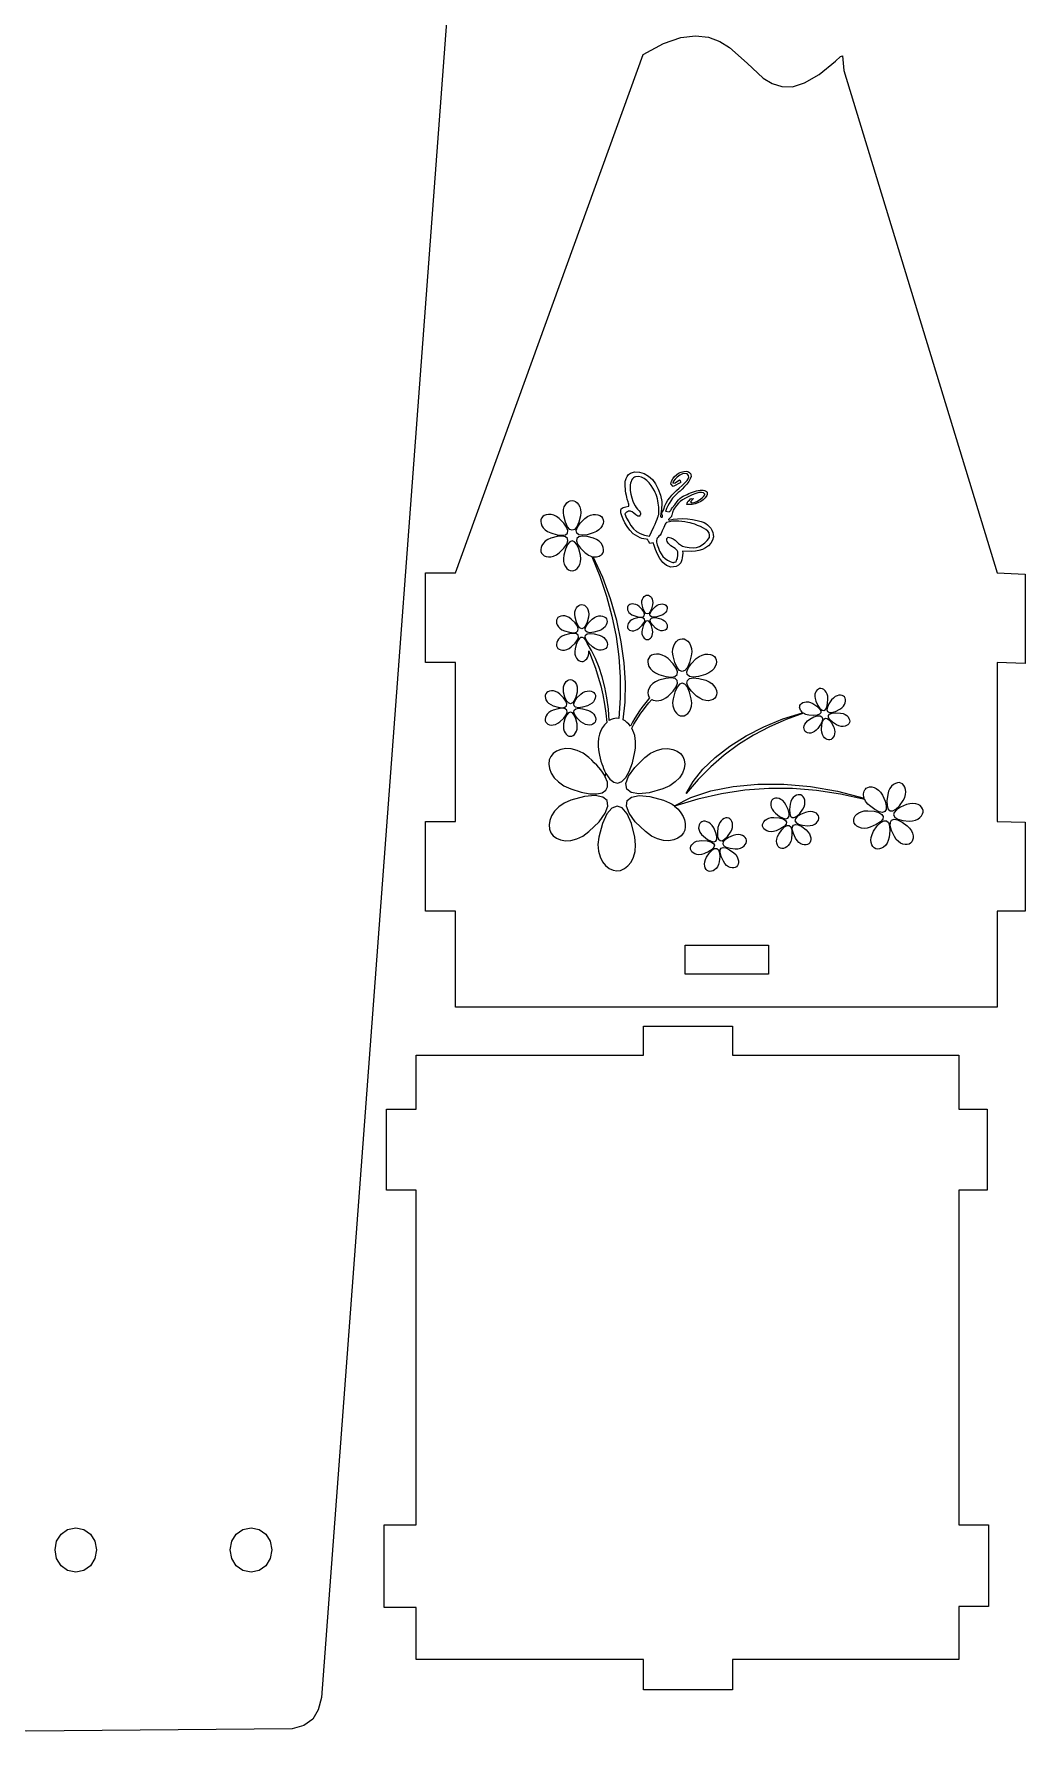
# Model space of a CAD drawing. Extents: x -1652 to 1470, y -458 to 1785.
# Drawn here: x 376 to 494.7, y 1458.6 to 1661.8 of the extents above; entities that cross this region are included whole.
import ezdxf

# ---------------------------------------------------------------- set-up
doc = ezdxf.new("R2010")
doc.units = 0
doc.layers.add('LAYER_1', color=7, linetype='CONTINUOUS')

msp = doc.modelspace()

# ---------------------------------------------------------------- linework, layer by layer
at = {"layer": 'LAYER_1', "color": 240}
for points in [[(406.9325, 1458.8646), (375.1075, 1458.5896), (373.5325, 1458.8146), (372.6075, 1459.5896), (372.1325, 1460.7646), (371.9575, 1462.2396), (350.3575, 1725.3146), (350.3575, 1778.5896), (430.0825, 1778.5896), (430.0825, 1725.3146), (410.4575, 1462.6146), (410.0825, 1461.1396), (409.4075, 1460.0146), (408.3575, 1459.2396), (406.9325, 1458.8646)], [(449.0075, 1659.3146), (451.4075, 1660.6146), (453.4825, 1661.3396), (455.2575, 1661.5646), (456.8075, 1661.3896), (458.1575, 1660.8896), (459.3325, 1660.1396), (461.4325, 1658.2646), (463.3825, 1656.4896), (464.4325, 1655.8396), (465.5825, 1655.4896), (466.8575, 1655.4646), (468.3325, 1655.9146), (470.0575, 1656.9146), (472.0325, 1658.5146), (472.6325, 1659.0896), (472.8825, 1659.1646), (473.0325, 1657.4146), (491.4075, 1597.2396), (494.7325, 1597.1146), (494.7325, 1586.3896), (491.4075, 1586.5146), (491.4075, 1567.4896), (494.7325, 1567.3896), (494.7325, 1556.7646), (491.4075, 1556.7646), (491.4075, 1545.2646), (426.5325, 1545.2646), (426.5325, 1556.7646), (422.9325, 1556.7646), (422.9325, 1567.4896), (426.5325, 1567.4896), (426.5325, 1586.5146), (422.9325, 1586.5146), (422.9325, 1597.2396), (426.5325, 1597.2396), (449.0075, 1659.3146)], [(454.0075, 1549.1896), (454.0075, 1552.6896), (463.9825, 1552.6896), (463.9825, 1549.1896), (454.0075, 1549.1896)], [(486.7825, 1539.5146), (486.7825, 1533.0396), (490.1825, 1533.0396), (490.1825, 1523.3396), (486.7825, 1523.3396), (486.7825, 1483.2646), (490.3575, 1483.2646), (490.3575, 1473.4896), (486.7825, 1473.4896), (486.7825, 1467.1396), (459.7075, 1467.1396), (459.7075, 1463.5396), (449.0325, 1463.5396), (449.0325, 1467.1396), (421.8075, 1467.1396), (421.8075, 1473.3896), (417.9825, 1473.3896), (417.9825, 1483.2646), (421.8075, 1483.2646), (421.8075, 1523.3396), (418.2325, 1523.3396), (418.2325, 1533.0396), (421.8075, 1533.0396), (421.8075, 1539.5146), (449.0325, 1539.5146), (449.0325, 1542.9896), (459.7075, 1542.9896), (459.7075, 1539.5146), (486.7825, 1539.5146)], [(381.0325, 1477.6146), (380.0575, 1477.8146), (379.2825, 1478.3896), (378.7325, 1479.2396), (378.5575, 1480.2896), (378.7325, 1481.3146), (379.2825, 1482.1646), (380.0575, 1482.7396), (381.0325, 1482.9396), (382.0075, 1482.7396), (382.8075, 1482.1646), (383.3325, 1481.3146), (383.5325, 1480.2896), (383.3325, 1479.2396), (382.8075, 1478.3896), (382.0075, 1477.8146), (381.0325, 1477.6146)], [(402.0325, 1477.6146), (401.0575, 1477.8146), (400.2575, 1478.3896), (399.7325, 1479.2396), (399.5325, 1480.2896), (399.7325, 1481.3146), (400.2575, 1482.1646), (401.0575, 1482.7396), (402.0325, 1482.9396), (403.0075, 1482.7396), (403.7825, 1482.1646), (404.3325, 1481.3146), (404.5325, 1480.2896), (404.3325, 1479.2396), (403.7825, 1478.3896), (403.0075, 1477.8146), (402.0325, 1477.6146)]]:
    msp.add_lwpolyline(points, close=True, dxfattribs=at)
at = {"layer": 'LAYER_1', "color": 250}
for points in [[(451.0583, 1604.0482), (451.0717, 1604.0163), (451.1026, 1603.9689), (451.1457, 1603.9396), (451.197, 1603.9301), (451.2524, 1603.9421), (451.2943, 1603.9728), (451.3121, 1604.0166), (451.3105, 1604.0708), (451.2942, 1604.1324), (451.236, 1604.2665), (451.1748, 1604.3963), (451.2692, 1604.5156), (451.3457, 1604.6285), (451.4072, 1604.7481), (451.4566, 1604.8878), (451.5883, 1605.266), (451.7553, 1605.6175), (451.9543, 1605.9465), (452.1819, 1606.2571), (452.4347, 1606.5535), (452.7096, 1606.8398), (453.0032, 1607.1201), (453.3121, 1607.3986), (453.6699, 1607.7102), (454.0783, 1608.1028), (454.2536, 1608.3087), (454.3842, 1608.51), (454.4509, 1608.6983), (454.4346, 1608.8653), (454.408, 1608.9291), (454.2413, 1609.1212), (453.9922, 1609.1671), (453.6925, 1609.0957), (453.3741, 1608.9362), (453.0688, 1608.7175), (452.8085, 1608.4685), (452.625, 1608.2182), (452.5501, 1607.9957), (452.8288, 1608.0339), (453.3513, 1608.4125), (453.4231, 1608.3303), (453.4712, 1608.1257), (453.4889, 1608.092), (452.5786, 1607.5898), (452.2946, 1607.8961), (452.3899, 1608.2228), (452.5379, 1608.5199), (452.7325, 1608.7827), (452.9674, 1609.0065), (453.2364, 1609.1865), (453.5332, 1609.3179), (453.8518, 1609.3961), (454.1858, 1609.4163), (454.3222, 1609.3864), (454.4678, 1609.3122), (454.5358, 1609.2624), (454.5963, 1609.2061), (454.6459, 1609.1451), (454.6814, 1609.0808), (454.6947, 1609.0489), (454.721, 1608.8042), (454.6349, 1608.5174), (454.4618, 1608.2055), (454.2275, 1607.8857), (453.9573, 1607.5751), (453.677, 1607.2908), (453.4119, 1607.0499), (453.1878, 1606.8695), (452.9687, 1606.6833), (452.7453, 1606.4496), (452.5242, 1606.1799), (452.3122, 1605.8854), (452.116, 1605.5775), (451.9424, 1605.2675), (451.798, 1604.9667), (451.6896, 1604.6864), (451.6816, 1604.6523), (452.1151, 1604.5646), (452.2042, 1604.6358), (452.2652, 1604.6987), (452.306, 1604.7558), (452.3344, 1604.8099), (452.3851, 1604.9194), (452.4798, 1605.0485), (452.7683, 1605.406), (453.0595, 1605.8007), (453.2157, 1605.9898), (453.3842, 1606.1617), (453.5687, 1606.3073), (453.7732, 1606.418), (454.2695, 1606.6458), (454.4572, 1606.747), (454.6666, 1606.8407), (454.8915, 1606.9253), (455.1256, 1606.9992), (455.3625, 1607.0608), (455.596, 1607.1086), (455.8198, 1607.1409), (456.0275, 1607.1561), (456.1873, 1607.1502), (456.3349, 1607.1223), (456.4638, 1607.0726), (456.5676, 1607.0009), (456.6398, 1606.9075), (456.6741, 1606.7924), (456.664, 1606.6555), (456.6031, 1606.4971), (456.4247, 1606.2421), (456.1794, 1606.0134), (455.8834, 1605.8155), (455.5533, 1605.6528), (455.2053, 1605.5298), (454.8559, 1605.451), (454.5213, 1605.4208), (454.218, 1605.4437), (454.2536, 1605.5928), (454.2935, 1605.7017), (454.3394, 1605.7817), (454.393, 1605.8442), (454.5299, 1605.9621), (454.7176, 1606.1466), (454.7974, 1606.1195), (455.0139, 1606.1638), (454.6533, 1605.7753), (454.8402, 1605.6584), (455.1098, 1605.6856), (455.4248, 1605.8177), (455.7476, 1606.0158), (456.0411, 1606.2408), (456.2677, 1606.4537), (456.3901, 1606.6155), (456.3709, 1606.6871), (456.2165, 1606.8405), (455.9834, 1606.8937), (455.6618, 1606.8601), (455.2798, 1606.7573), (454.8653, 1606.6027), (454.4462, 1606.4137), (454.0504, 1606.2079), (453.706, 1606.0026), (453.4408, 1605.8154), (453.2181, 1605.6003), (452.9649, 1605.3035), (452.7403, 1604.9987), (452.6039, 1604.7599), (452.5388, 1604.5975), (452.4909, 1604.4668), (452.4524, 1604.3304), (452.4155, 1604.1507), (452.3964, 1604.0803), (452.3661, 1604.0134), (452.3256, 1603.9496), (452.276, 1603.8884), (452.1535, 1603.7715), (452.0071, 1603.6587), (452.0337, 1603.595), (452.0975, 1603.6217), (452.1241, 1603.5578), (452.5652, 1603.6821), (453.1003, 1603.7416), (453.6936, 1603.746), (454.3094, 1603.7049), (454.9121, 1603.6278), (455.466, 1603.5242), (455.9353, 1603.4038), (456.2844, 1603.2761), (456.5013, 1603.1554), (456.7123, 1602.9975), (456.9093, 1602.8079), (457.0841, 1602.5922), (457.2286, 1602.3558), (457.3347, 1602.1042), (457.3944, 1601.8428), (457.3995, 1601.5772), (457.3001, 1601.1506), (457.1006, 1600.7903), (456.8195, 1600.4927), (456.4753, 1600.254), (456.0865, 1600.0705), (455.6716, 1599.9386), (455.2491, 1599.8545), (454.8374, 1599.8146), (453.714, 1599.8432), (453.7236, 1599.6186), (453.7033, 1599.3329), (453.6684, 1599.0467), (453.6338, 1598.8205), (453.602, 1598.6793), (453.557, 1598.5593), (453.498, 1598.4554), (453.4239, 1598.3632), (453.2268, 1598.1942), (452.958, 1598.0143), (452.3242, 1597.944), (451.7886, 1598.1208), (451.3432, 1598.482), (450.9796, 1598.9651), (450.6896, 1599.5073), (450.4651, 1600.0461), (450.2978, 1600.5188), (450.1796, 1600.8627), (449.7718, 1600.7788), (449.6165, 1601.0501), (449.6032, 1601.0819), (449.5685, 1601.2547), (449.34, 1601.2927), (449.0836, 1601.332), (448.8319, 1601.3803), (448.6174, 1601.4454), (447.7934, 1601.9456), (447.4059, 1602.3769), (447.0726, 1602.8211), (446.796, 1603.2632), (446.5785, 1603.6885), (446.4228, 1604.0821), (446.3312, 1604.4293), (446.3062, 1604.7152), (446.3503, 1604.9249), (446.604, 1605.0611), (446.7518, 1605.1314), (446.9284, 1605.1756), (447.269, 1605.234), (447.2741, 1605.3398), (447.2571, 1605.4674), (447.2237, 1605.61), (447.1799, 1605.761), (447.0845, 1606.0608), (447.018, 1606.3128), (446.9762, 1606.5324), (446.9277, 1606.7855), (446.8844, 1607.0635), (446.858, 1607.3581), (446.8406, 1607.5659), (446.8198, 1607.8307), (446.8155, 1607.9688), (446.8192, 1608.1024), (446.8339, 1608.2251), (446.8625, 1608.3308), (446.9528, 1608.5722), (447.0646, 1608.8089), (447.1393, 1608.9187), (447.2323, 1609.0192), (447.3479, 1609.1078), (447.4904, 1609.1818), (447.5874, 1609.218), (447.9364, 1609.3682), (448.5515, 1609.3157), (449.1196, 1609.1342), (449.6348, 1608.8317), (450.0911, 1608.416), (450.4828, 1607.8952), (450.8038, 1607.2771), (451.0483, 1606.5696), (451.2104, 1605.7808), (451.2267, 1605.5442), (451.2202, 1605.3274), (451.2008, 1605.1162), (451.1783, 1604.8964), (451.0583, 1604.0482)], [(450.3331, 1607.091), (450.1648, 1607.383), (449.9527, 1607.7005), (449.7026, 1608.0186), (449.4201, 1608.3128), (449.1109, 1608.5582), (448.7808, 1608.7301), (448.4355, 1608.8038), (448.0806, 1608.7546), (447.9545, 1608.6973), (447.8177, 1608.6244), (447.7033, 1608.5076), (447.6101, 1608.3568), (447.5368, 1608.182), (447.4823, 1607.9931), (447.4454, 1607.8002), (447.4249, 1607.6133), (447.4195, 1607.4422), (447.45, 1607.1238), (447.5265, 1606.6874), (447.6345, 1606.2305), (447.7597, 1605.8509), (447.8876, 1605.5561), (448.0166, 1605.2949), (448.1549, 1605.0685), (448.3107, 1604.8783), (448.4945, 1604.6947), (448.633, 1604.5139), (448.6602, 1604.402), (448.6676, 1604.3179), (448.6607, 1604.2549), (448.6447, 1604.2066), (448.6066, 1604.1279), (448.5957, 1604.0295), (448.4723, 1604.028), (448.3493, 1604.0604), (448.2276, 1604.1192), (448.1084, 1604.1974), (447.8816, 1604.3824), (447.6776, 1604.5575), (447.57, 1604.6212), (447.4551, 1604.6514), (447.3359, 1604.6515), (447.2158, 1604.625), (447.0978, 1604.5754), (446.9853, 1604.5061), (446.8813, 1604.4206), (446.7892, 1604.3223), (447.0121, 1603.818), (447.2552, 1603.3458), (447.5291, 1602.9143), (447.8446, 1602.5319), (448.2124, 1602.2069), (448.643, 1601.9479), (449.1471, 1601.7631), (449.7355, 1601.6612), (449.9724, 1602.1606), (450.2727, 1602.7729), (450.4228, 1603.0879), (450.5601, 1603.3909), (450.6753, 1603.6684), (450.7586, 1603.9072), (450.7796, 1604.0038), (450.7939, 1604.0921), (450.8183, 1604.1689), (450.8695, 1604.2312), (450.8599, 1605.1083), (450.8405, 1605.3496), (450.8064, 1605.6024), (450.7582, 1605.8621), (450.6967, 1606.1236), (450.6227, 1606.3821), (450.5369, 1606.6328), (450.4402, 1606.8707), (450.3331, 1607.091)], [(440.4737, 1605.926), (440.6835, 1605.8943), (440.892, 1605.8006), (441.0878, 1605.6473), (441.2593, 1605.4368), (441.3949, 1605.1714), (441.4832, 1604.8534), (441.5125, 1604.4851), (441.4713, 1604.069), (441.2836, 1603.3147), (441.0471, 1602.7764), (440.7773, 1602.4539), (440.4899, 1602.3468), (440.2006, 1602.455), (439.9249, 1602.7783), (439.6787, 1603.3164), (439.4774, 1604.069), (439.4331, 1604.4687), (439.4608, 1604.8292), (439.5487, 1605.1462), (439.6849, 1605.4153), (439.8574, 1605.6322), (440.0544, 1605.7925), (440.2638, 1605.8919), (440.4737, 1605.926)], [(436.8238, 1603.8192), (436.7465, 1603.6213), (436.7234, 1603.3936), (436.7583, 1603.1474), (436.8549, 1602.8937), (437.0168, 1602.6437), (437.248, 1602.4087), (437.552, 1602.1997), (437.9326, 1602.028), (438.68, 1601.8129), (439.2647, 1601.7483), (439.679, 1601.8205), (439.9154, 1602.0158), (439.9664, 1602.3204), (439.8244, 1602.7208), (439.4819, 1603.2033), (438.9312, 1603.7541), (438.6071, 1603.9919), (438.2808, 1604.1478), (437.9621, 1604.2299), (437.6608, 1604.2465), (437.3865, 1604.2056), (437.149, 1604.1153), (436.9582, 1603.9838), (436.8238, 1603.8192)], [(444.1219, 1603.8192), (444.199, 1603.6213), (444.222, 1603.3936), (444.187, 1603.1474), (444.0904, 1602.8937), (443.9283, 1602.6437), (443.6969, 1602.4087), (443.3926, 1602.1997), (443.0115, 1602.028), (442.2644, 1601.8129), (441.68, 1601.7483), (441.2659, 1601.8204), (441.0296, 1602.0156), (440.9788, 1602.3202), (441.121, 1602.7204), (441.4639, 1603.2026), (442.015, 1603.7531), (442.3386, 1603.9912), (442.6645, 1604.1473), (442.9829, 1604.2297), (443.2841, 1604.2464), (443.5584, 1604.2055), (443.7959, 1604.1153), (443.987, 1603.9838), (444.1219, 1603.8192)], [(456.8807, 1602.0278), (456.7404, 1602.2343), (456.5081, 1602.4332), (456.2092, 1602.6203), (455.8691, 1602.7916), (455.5131, 1602.9426), (455.1666, 1603.0693), (454.8551, 1603.1674), (454.6039, 1603.2328), (454.3247, 1603.2916), (453.9985, 1603.3504), (453.6384, 1603.4016), (453.2577, 1603.4373), (452.8698, 1603.4497), (452.4878, 1603.4313), (452.1251, 1603.3742), (451.7949, 1603.2706), (451.7242, 1603.205), (451.6411, 1603.0735), (451.5502, 1602.8954), (451.4562, 1602.69), (451.2778, 1602.2743), (451.1434, 1601.9807), (451.0111, 1601.7782), (450.8838, 1601.6337), (450.7695, 1601.5227), (450.6764, 1601.4209), (450.6124, 1601.304), (450.5858, 1601.1475), (450.6044, 1600.927), (450.6765, 1600.6183), (450.8091, 1600.2066), (450.9653, 1599.8398), (451.1489, 1599.5156), (451.3638, 1599.2314), (451.6138, 1598.9849), (451.9028, 1598.7738), (452.2346, 1598.5955), (452.6132, 1598.4476), (452.637, 1598.484), (452.6337, 1598.4931), (452.6406, 1598.4974), (452.6955, 1598.5193), (452.7274, 1598.5326), (452.9294, 1598.5895), (453.0118, 1598.8918), (453.0938, 1598.9033), (453.0808, 1598.9858), (453.087, 1599.075), (453.1051, 1599.1708), (453.1283, 1599.2736), (453.1494, 1599.3834), (453.1614, 1599.5002), (453.1572, 1599.6243), (453.1297, 1599.7558), (453.0613, 1599.9187), (452.959, 1600.0633), (452.8183, 1600.1901), (452.6344, 1600.2997), (452.4898, 1600.3831), (452.3188, 1600.5051), (452.1433, 1600.6562), (451.9855, 1600.8266), (451.8672, 1601.0068), (451.8104, 1601.1871), (451.8372, 1601.3579), (451.9696, 1601.5096), (452.301, 1601.4423), (452.5775, 1601.3184), (452.8156, 1601.1551), (453.0317, 1600.9699), (453.2421, 1600.78), (453.4634, 1600.6029), (453.7119, 1600.456), (454.004, 1600.3566), (454.5108, 1600.2732), (454.9621, 1600.2569), (455.3658, 1600.3062), (455.73, 1600.4193), (456.0626, 1600.5946), (456.3715, 1600.8304), (456.6647, 1601.125), (456.9502, 1601.4768), (456.9539, 1601.7732), (456.8807, 1602.0278)], [(436.8251, 1599.6064), (436.9575, 1599.4407), (437.143, 1599.307), (437.3736, 1599.2141), (437.6417, 1599.1709), (437.9393, 1599.1862), (438.2587, 1599.2688), (438.5922, 1599.4275), (438.9318, 1599.6711), (439.4912, 1600.2111), (439.8392, 1600.6854), (439.9836, 1601.0804), (439.9327, 1601.3829), (439.6943, 1601.5793), (439.2766, 1601.6564), (438.6876, 1601.6006), (437.9353, 1601.3986), (437.5671, 1601.2373), (437.2689, 1601.033), (437.0384, 1600.7982), (436.8734, 1600.5455), (436.7718, 1600.2874), (436.7313, 1600.0365), (436.7498, 1599.8053), (436.8251, 1599.6064)], [(449.7629, 1582.2845), (449.4516, 1581.9264), (449.1456, 1581.5473), (448.8458, 1581.1483), (448.5531, 1580.7306), (448.2683, 1580.2953), (447.9924, 1579.8437), (447.7261, 1579.3769), (447.4704, 1578.896), (447.2695, 1579.145), (447.0512, 1579.358), (446.8196, 1579.5341), (446.5787, 1579.6726), (446.8302, 1581.7846), (446.8789, 1584.0706), (446.7266, 1586.4902), (446.3753, 1589.0036), (445.8268, 1591.5704), (445.083, 1594.1507), (444.1458, 1596.7042), (443.0171, 1599.191), (443.2109, 1599.1702), (443.3941, 1599.1748), (443.5647, 1599.2023), (443.7207, 1599.2507), (443.8601, 1599.3175), (443.9809, 1599.4006), (444.081, 1599.4977), (444.1585, 1599.6064), (444.2341, 1599.8053), (444.2528, 1600.0365), (444.2124, 1600.2874), (444.1109, 1600.5455), (443.946, 1600.7982), (443.7155, 1601.033), (443.4174, 1601.2373), (443.0494, 1601.3986), (442.2968, 1601.6004), (441.7077, 1601.6561), (441.29, 1601.5791), (441.0518, 1601.3827), (441.001, 1601.0803), (441.1457, 1600.6853), (441.4939, 1600.2111), (442.0536, 1599.6711), (442.2576, 1599.5143), (442.4605, 1599.3893), (442.6606, 1599.2943), (442.8562, 1599.2273), (443.8156, 1596.853), (444.6156, 1594.4642), (445.2565, 1592.0611), (445.7385, 1589.6438), (446.0618, 1587.2123), (446.2268, 1584.7666), (446.2338, 1582.307), (446.0829, 1579.8335), (445.8365, 1579.8543), (445.613, 1579.8361), (445.3867, 1579.7822), (445.1607, 1579.6938), (444.938, 1579.572), (444.8243, 1580.9485), (444.642, 1582.2847), (444.3942, 1583.5693), (444.0835, 1584.7909), (443.713, 1585.938), (443.2855, 1586.9992), (442.804, 1587.9631), (442.2712, 1588.8183), (442.1047, 1589.1867), (441.9181, 1589.4257), (441.7194, 1589.5352), (441.5167, 1589.5155), (441.3181, 1589.3667), (441.1317, 1589.0888), (440.9655, 1588.682), (440.8276, 1588.1465), (440.7917, 1587.8223), (440.8142, 1587.5298), (440.8854, 1587.2726), (440.9957, 1587.0543), (441.1356, 1586.8783), (441.2952, 1586.7482), (441.465, 1586.6676), (441.6354, 1586.6399), (441.7922, 1586.6619), (441.9488, 1586.7267), (442.0979, 1586.833), (442.232, 1586.9792), (442.3439, 1587.1639), (442.4261, 1587.3855), (442.4713, 1587.6425), (442.472, 1587.9335), (442.8995, 1586.8928), (443.2821, 1585.8427), (443.6199, 1584.7832), (443.9128, 1583.7142), (444.1607, 1582.6359), (444.3636, 1581.5481), (444.5215, 1580.4509), (444.6342, 1579.3443), (444.3649, 1579.0702), (444.123, 1578.7431), (443.9162, 1578.3658), (443.752, 1577.941), (443.6381, 1577.4715), (443.5822, 1576.9601), (443.5919, 1576.4097), (443.6747, 1575.8229), (443.7575, 1575.437), (443.846, 1575.0722), (443.9397, 1574.7284), (444.0384, 1574.4056), (444.1418, 1574.1038), (444.2495, 1573.823), (444.3612, 1573.5632), (444.4765, 1573.3244), (444.4198, 1572.9094), (444.275, 1573.1545), (444.1031, 1573.4102), (443.9039, 1573.6758), (443.6771, 1573.9511), (443.4223, 1574.2354), (443.1395, 1574.5285), (442.8283, 1574.8298), (442.4885, 1575.1389), (441.7851, 1575.6551), (441.077, 1575.9936), (440.3853, 1576.1721), (439.7312, 1576.2082), (439.1358, 1576.1194), (438.6204, 1575.9235), (438.2062, 1575.638), (437.9143, 1575.2805), (437.7461, 1574.8511), (437.6957, 1574.357), (437.7712, 1573.8225), (437.9807, 1573.2719), (438.3324, 1572.7293), (438.8342, 1572.2189), (439.4943, 1571.765), (440.3207, 1571.3918), (441.5589, 1571.0128), (442.6044, 1570.8182), (443.4506, 1570.796), (444.0906, 1570.9338), (444.5178, 1571.2195), (444.7255, 1571.6409), (444.7069, 1572.1858), (444.4555, 1572.8421), (444.5311, 1573.2207), (444.9825, 1572.5628), (445.4606, 1572.1853), (445.9494, 1572.0885), (446.4332, 1572.2726), (446.8961, 1572.7378), (447.3223, 1573.4844), (447.6958, 1574.5127), (448.0008, 1575.8229), (448.0637, 1576.2602), (448.0898, 1576.6751), (448.0817, 1577.067), (448.0421, 1577.4356), (447.9734, 1577.7802), (447.8784, 1578.1003), (447.7597, 1578.3954), (447.6198, 1578.665), (447.8772, 1579.1226), (448.1465, 1579.5719), (448.4278, 1580.0131), (448.721, 1580.446), (449.0262, 1580.8708), (449.3433, 1581.2874), (449.6723, 1581.6958), (450.0132, 1582.0961), (450.1991, 1582.0171), (450.4086, 1581.9672), (450.6384, 1581.9504), (450.8848, 1581.9706), (451.1443, 1582.0318), (451.4135, 1582.1381), (451.6888, 1582.2934), (451.9667, 1582.5017), (452.581, 1583.0949), (452.963, 1583.6158), (453.1216, 1584.0496), (453.0656, 1584.3818), (452.8037, 1584.5976), (452.3449, 1584.6822), (451.6979, 1584.621), (450.8716, 1584.3993), (450.4675, 1584.2221), (450.1402, 1583.9977), (449.8871, 1583.7398), (449.706, 1583.4622), (449.5943, 1583.1788), (449.5498, 1582.9033), (449.5701, 1582.6495), (449.6527, 1582.4312), (449.7629, 1582.2845)], [(440.4737, 1597.5013), (440.6835, 1597.533), (440.892, 1597.6267), (441.0878, 1597.7799), (441.2593, 1597.9904), (441.3949, 1598.2558), (441.4832, 1598.5738), (441.5125, 1598.942), (441.4713, 1599.3581), (441.2836, 1600.1126), (441.0471, 1600.651), (440.7773, 1600.9736), (440.4899, 1601.0807), (440.2006, 1600.9725), (439.9249, 1600.6492), (439.6787, 1600.111), (439.4774, 1599.3581), (439.4331, 1598.9586), (439.4608, 1598.5982), (439.5487, 1598.2812), (439.6849, 1598.0121), (439.8574, 1597.7952), (440.0544, 1597.6348), (440.2638, 1597.5354), (440.4737, 1597.5013)], [(441.6354, 1593.472), (441.8054, 1593.4463), (441.9745, 1593.3703), (442.1332, 1593.246), (442.2723, 1593.0753), (442.3823, 1592.8601), (442.4539, 1592.6022), (442.4775, 1592.3036), (442.444, 1591.9661), (442.2919, 1591.3543), (442.1002, 1590.9178), (441.8815, 1590.6562), (441.6484, 1590.5694), (441.4138, 1590.6572), (441.1904, 1590.9194), (440.9907, 1591.3558), (440.8276, 1591.9661), (440.7917, 1592.2901), (440.8142, 1592.5824), (440.8854, 1592.8395), (440.9957, 1593.0578), (441.1356, 1593.2337), (441.2952, 1593.3637), (441.465, 1593.4443), (441.6354, 1593.472)], [(447.1701, 1593.266), (447.1209, 1593.1406), (447.1061, 1592.9963), (447.1281, 1592.8402), (447.1893, 1592.6793), (447.2921, 1592.5208), (447.4387, 1592.3718), (447.6315, 1592.2391), (447.8729, 1592.1301), (448.3469, 1591.9939), (448.7177, 1591.9531), (448.9806, 1591.9989), (449.1306, 1592.1228), (449.163, 1592.316), (449.0729, 1592.5698), (448.8557, 1592.8757), (448.5064, 1593.2248), (448.3007, 1593.3755), (448.0937, 1593.4744), (447.8916, 1593.5265), (447.7005, 1593.537), (447.5266, 1593.5111), (447.3761, 1593.4539), (447.2552, 1593.3704), (447.1701, 1593.266)], [(449.4844, 1594.6022), (449.6174, 1594.5821), (449.7496, 1594.5226), (449.8737, 1594.4254), (449.9825, 1594.292), (450.0685, 1594.1237), (450.1245, 1593.9221), (450.1431, 1593.6886), (450.1169, 1593.4249), (449.998, 1592.9465), (449.8481, 1592.6051), (449.677, 1592.4005), (449.4947, 1592.3325), (449.3112, 1592.4011), (449.1363, 1592.6062), (448.98, 1592.9475), (448.8523, 1593.4249), (448.8243, 1593.6784), (448.8419, 1593.907), (448.8976, 1594.1079), (448.984, 1594.2785), (449.0934, 1594.416), (449.2183, 1594.5176), (449.3511, 1594.5806), (449.4844, 1594.6022)], [(451.7976, 1593.266), (451.8466, 1593.1406), (451.8611, 1592.9963), (451.839, 1592.8402), (451.7777, 1592.6793), (451.6749, 1592.5208), (451.5283, 1592.3718), (451.3354, 1592.2391), (451.094, 1592.1301), (450.6203, 1591.9939), (450.2496, 1591.9531), (449.9869, 1591.9989), (449.8369, 1592.1228), (449.8046, 1592.316), (449.8948, 1592.5698), (450.1122, 1592.8756), (450.4619, 1593.2247), (450.6674, 1593.3755), (450.8742, 1593.4744), (451.0761, 1593.5265), (451.267, 1593.537), (451.4407, 1593.5111), (451.5912, 1593.4539), (451.7122, 1593.3704), (451.7976, 1593.266)], [(438.6758, 1591.7636), (438.6129, 1591.603), (438.594, 1591.4183), (438.6223, 1591.2186), (438.7006, 1591.0129), (438.832, 1590.8101), (439.0195, 1590.6195), (439.2662, 1590.4499), (439.575, 1590.3105), (440.1809, 1590.1362), (440.6549, 1590.084), (440.9909, 1590.1426), (441.1827, 1590.301), (441.2241, 1590.5481), (441.109, 1590.8728), (440.8313, 1591.264), (440.3849, 1591.7106), (440.122, 1591.9033), (439.8574, 1592.0297), (439.5989, 1592.0964), (439.3545, 1592.1098), (439.1321, 1592.0767), (438.9395, 1592.0035), (438.7848, 1591.897), (438.6758, 1591.7636)], [(444.5927, 1591.7636), (444.6555, 1591.603), (444.6743, 1591.4183), (444.646, 1591.2186), (444.5677, 1591.0129), (444.4363, 1590.8101), (444.2487, 1590.6195), (444.0021, 1590.4499), (443.6932, 1590.3105), (443.0874, 1590.1362), (442.6135, 1590.084), (442.2777, 1590.1425), (442.086, 1590.3009), (442.0447, 1590.5478), (442.16, 1590.8723), (442.4379, 1591.2632), (442.8846, 1591.7094), (443.1473, 1591.9025), (443.4118, 1592.0292), (443.67, 1592.0961), (443.9142, 1592.1097), (444.1364, 1592.0766), (444.3288, 1592.0035), (444.4836, 1591.897), (444.5927, 1591.7636)], [(447.1706, 1590.5945), (447.2545, 1590.4895), (447.3721, 1590.4047), (447.5183, 1590.3458), (447.6883, 1590.3183), (447.8771, 1590.3279), (448.0797, 1590.3802), (448.2913, 1590.4808), (448.5068, 1590.6352), (448.8615, 1590.9778), (449.0821, 1591.2786), (449.1736, 1591.5292), (449.1412, 1591.721), (448.99, 1591.8456), (448.725, 1591.8946), (448.3514, 1591.8594), (447.8743, 1591.7315), (447.6409, 1591.629), (447.4518, 1591.4992), (447.3057, 1591.3502), (447.2011, 1591.1899), (447.1367, 1591.0262), (447.111, 1590.8671), (447.1228, 1590.7205), (447.1706, 1590.5945)], [(449.4844, 1589.2594), (449.6174, 1589.2795), (449.7496, 1589.3389), (449.8737, 1589.4361), (449.9825, 1589.5697), (450.0686, 1589.738), (450.1246, 1589.9398), (450.1432, 1590.1734), (450.1171, 1590.4374), (449.9982, 1590.9158), (449.8482, 1591.2571), (449.6771, 1591.4617), (449.4948, 1591.5296), (449.3112, 1591.4609), (449.1363, 1591.2559), (448.98, 1590.9147), (448.8523, 1590.4374), (448.8243, 1590.1839), (448.8419, 1589.9553), (448.8976, 1589.7542), (448.984, 1589.5835), (449.0934, 1589.4458), (449.2183, 1589.3441), (449.3511, 1589.281), (449.4844, 1589.2594)], [(451.8213, 1590.5945), (451.7375, 1590.4895), (451.6201, 1590.4047), (451.474, 1590.3458), (451.3042, 1590.3183), (451.1156, 1590.3279), (450.9132, 1590.3802), (450.7017, 1590.4808), (450.4862, 1590.6352), (450.1313, 1590.9778), (449.9105, 1591.2786), (449.8187, 1591.5292), (449.8509, 1591.721), (450.0019, 1591.8456), (450.2668, 1591.8946), (450.6403, 1591.8594), (451.1175, 1591.7315), (451.351, 1591.629), (451.5401, 1591.4992), (451.6863, 1591.3502), (451.7909, 1591.1899), (451.8553, 1591.0262), (451.881, 1590.8671), (451.8691, 1590.7205), (451.8213, 1590.5945)], [(438.677, 1588.3476), (438.7842, 1588.2132), (438.9345, 1588.1047), (439.1214, 1588.0293), (439.3387, 1587.9943), (439.58, 1588.0066), (439.8391, 1588.0736), (440.1095, 1588.2023), (440.3849, 1588.3999), (440.8385, 1588.8378), (441.1206, 1589.2223), (441.2377, 1589.5426), (441.1964, 1589.7879), (441.0031, 1589.9471), (440.6644, 1590.0096), (440.1868, 1589.9644), (439.5767, 1589.8007), (439.2783, 1589.6698), (439.0365, 1589.5041), (438.8496, 1589.3136), (438.7159, 1589.1087), (438.6335, 1588.8994), (438.6007, 1588.696), (438.6158, 1588.5087), (438.677, 1588.3476)], [(444.6234, 1588.3476), (444.5163, 1588.2132), (444.3661, 1588.1047), (444.1792, 1588.0293), (443.962, 1587.9943), (443.7207, 1588.0066), (443.4618, 1588.0736), (443.1915, 1588.2023), (442.9163, 1588.3999), (442.4625, 1588.8378), (442.1802, 1589.2223), (442.0628, 1589.5426), (442.104, 1589.7879), (442.2971, 1589.9471), (442.6357, 1590.0096), (443.1133, 1589.9644), (443.7234, 1589.8007), (444.0218, 1589.6698), (444.2636, 1589.5041), (444.4505, 1589.3136), (444.5843, 1589.1087), (444.6667, 1588.8994), (444.6996, 1588.696), (444.6845, 1588.5087), (444.6234, 1588.3476)], [(453.6603, 1589.3716), (453.8906, 1589.3368), (454.1196, 1589.2339), (454.3346, 1589.0656), (454.5229, 1588.8345), (454.6718, 1588.543), (454.7686, 1588.1937), (454.8006, 1587.7892), (454.7551, 1587.3321), (454.5493, 1586.5036), (454.2896, 1585.9123), (453.9934, 1585.5579), (453.6778, 1585.4403), (453.3601, 1585.5591), (453.0574, 1585.9142), (452.7871, 1586.5053), (452.5663, 1587.3321), (452.5175, 1587.771), (452.5479, 1588.1669), (452.6444, 1588.515), (452.7938, 1588.8106), (452.9832, 1589.0488), (453.1995, 1589.225), (453.4295, 1589.3341), (453.6603, 1589.3716)], [(449.6519, 1587.0577), (449.5667, 1586.8404), (449.5411, 1586.5905), (449.5793, 1586.32), (449.6853, 1586.0413), (449.8633, 1585.7667), (450.1172, 1585.5084), (450.4512, 1585.2787), (450.8694, 1585.0898), (451.6902, 1584.8538), (452.3322, 1584.7831), (452.7873, 1584.8624), (453.047, 1585.0769), (453.103, 1585.4115), (452.947, 1585.8512), (452.5707, 1586.3809), (451.9658, 1586.9857), (451.6099, 1587.2469), (451.2517, 1587.4182), (450.9017, 1587.5086), (450.5708, 1587.5269), (450.2696, 1587.482), (450.0089, 1587.3829), (449.7994, 1587.2385), (449.6519, 1587.0577)], [(457.6664, 1587.0577), (457.7512, 1586.8404), (457.7765, 1586.5905), (457.7381, 1586.32), (457.6319, 1586.0413), (457.4539, 1585.7667), (457.1998, 1585.5084), (456.8656, 1585.2787), (456.4472, 1585.0898), (455.6267, 1584.8538), (454.9848, 1584.7831), (454.53, 1584.8624), (454.2704, 1585.0769), (454.2145, 1585.4114), (454.3706, 1585.851), (454.7472, 1586.3806), (455.3524, 1586.9852), (455.7082, 1587.2466), (456.0663, 1587.418), (456.416, 1587.5084), (456.7468, 1587.5268), (457.0478, 1587.482), (457.3086, 1587.3829), (457.5183, 1587.2385), (457.6664, 1587.0577)], [(437.3272, 1582.7797), (437.2645, 1582.6204), (437.2455, 1582.4371), (437.2733, 1582.2387), (437.3509, 1582.0343), (437.4813, 1581.8328), (437.6675, 1581.6433), (437.9126, 1581.4748), (438.2195, 1581.3362), (438.822, 1581.1629), (439.2932, 1581.1109), (439.6272, 1581.1692), (439.8178, 1581.3266), (439.859, 1581.5722), (439.7447, 1581.8949), (439.4688, 1582.2837), (439.0253, 1582.7275), (438.764, 1582.919), (438.501, 1583.0446), (438.2441, 1583.1108), (438.0013, 1583.1242), (437.7804, 1583.0913), (437.5891, 1583.0185), (437.4354, 1582.9125), (437.3272, 1582.7797)], [(440.2675, 1584.4774), (440.4368, 1584.4518), (440.605, 1584.3764), (440.7629, 1584.2529), (440.9011, 1584.0833), (441.0103, 1583.8694), (441.0812, 1583.6132), (441.1045, 1583.3165), (441.0709, 1582.9812), (440.9198, 1582.3734), (440.7293, 1581.9397), (440.512, 1581.6798), (440.2806, 1581.5936), (440.0475, 1581.6809), (439.8256, 1581.9414), (439.6274, 1582.3749), (439.4656, 1582.9812), (439.4296, 1583.3033), (439.4518, 1583.5937), (439.5225, 1583.8491), (439.6321, 1584.066), (439.771, 1584.2407), (439.9296, 1584.3699), (440.0983, 1584.4499), (440.2675, 1584.4774)], [(443.2072, 1582.7797), (443.2694, 1582.6204), (443.2879, 1582.4371), (443.2597, 1582.2387), (443.1818, 1582.0343), (443.0511, 1581.8328), (442.8647, 1581.6433), (442.6195, 1581.4748), (442.3125, 1581.3362), (441.7106, 1581.1629), (441.2397, 1581.1109), (440.9059, 1581.1691), (440.7155, 1581.3265), (440.6744, 1581.572), (440.7889, 1581.8946), (441.0651, 1582.2832), (441.509, 1582.7268), (441.7702, 1582.9185), (442.033, 1583.0443), (442.2897, 1583.1107), (442.5324, 1583.1241), (442.7533, 1583.0912), (442.9446, 1583.0185), (443.0985, 1582.9125), (443.2072, 1582.7797)], [(453.6603, 1580.1187), (453.8905, 1580.1536), (454.1195, 1580.2564), (454.3345, 1580.4247), (454.5228, 1580.6559), (454.6717, 1580.9475), (454.7686, 1581.2967), (454.8007, 1581.7012), (454.7554, 1582.1584), (454.5495, 1582.9868), (454.2898, 1583.5781), (453.9935, 1583.9324), (453.6778, 1584.0501), (453.3601, 1583.9313), (453.0574, 1583.5762), (452.7871, 1582.9852), (452.5663, 1582.1584), (452.5175, 1581.7195), (452.5479, 1581.3236), (452.6444, 1580.9754), (452.7938, 1580.6798), (452.9832, 1580.4415), (453.1995, 1580.2654), (453.4295, 1580.1562), (453.6603, 1580.1187)], [(457.7074, 1582.4312), (457.5623, 1582.2491), (457.3589, 1582.1022), (457.1058, 1582.0001), (456.8116, 1581.9526), (456.4848, 1581.9692), (456.134, 1582.0599), (455.7679, 1582.2341), (455.3949, 1582.5017), (454.7802, 1583.0949), (454.3979, 1583.6158), (454.2389, 1584.0496), (454.2947, 1584.3818), (454.5564, 1584.5976), (455.0151, 1584.6822), (455.6621, 1584.621), (456.4886, 1584.3993), (456.8927, 1584.2221), (457.2202, 1583.9977), (457.4733, 1583.7398), (457.6545, 1583.4622), (457.7662, 1583.1788), (457.8106, 1582.9033), (457.7902, 1582.6495), (457.7074, 1582.4312)], [(470.1284, 1583.3998), (469.9803, 1583.3459), (469.8421, 1583.2472), (469.7219, 1583.1071), (469.6278, 1582.9289), (469.5678, 1582.716), (469.55, 1582.4719), (469.5825, 1582.1997), (469.6734, 1581.903), (469.9195, 1581.3811), (470.1698, 1581.0236), (470.4129, 1580.828), (470.6375, 1580.7919), (470.8323, 1580.9128), (470.9858, 1581.1882), (471.0868, 1581.6156), (471.1238, 1582.1926), (471.098, 1582.4897), (471.0253, 1582.748), (470.9153, 1582.9658), (470.777, 1583.1419), (470.6199, 1583.2748), (470.4533, 1583.363), (470.2863, 1583.4052), (470.1284, 1583.3998)], [(437.3275, 1579.3857), (437.4341, 1579.2521), (437.5835, 1579.1443), (437.7694, 1579.0695), (437.9854, 1579.0347), (438.2254, 1579.047), (438.4829, 1579.1135), (438.7517, 1579.2413), (439.0255, 1579.4375), (439.4759, 1579.8726), (439.7561, 1580.2548), (439.8724, 1580.5731), (439.8313, 1580.8169), (439.6392, 1580.9753), (439.3027, 1581.0374), (438.8281, 1580.9925), (438.222, 1580.8298), (437.9254, 1580.6996), (437.6851, 1580.5348), (437.4993, 1580.3455), (437.3663, 1580.1418), (437.2844, 1579.9339), (437.2518, 1579.7318), (437.2667, 1579.5457), (437.3275, 1579.3857)], [(443.2366, 1579.3857), (443.1302, 1579.2521), (442.981, 1579.1443), (442.7954, 1579.0695), (442.5795, 1579.0347), (442.3398, 1579.047), (442.0824, 1579.1135), (441.8139, 1579.2413), (441.5403, 1579.4375), (441.0895, 1579.8726), (440.809, 1580.2548), (440.6925, 1580.5731), (440.7335, 1580.8169), (440.9254, 1580.9753), (441.262, 1581.0374), (441.7366, 1580.9925), (442.3429, 1580.8298), (442.6394, 1580.6996), (442.8796, 1580.5348), (443.0652, 1580.3455), (443.1981, 1580.1418), (443.28, 1579.9339), (443.3125, 1579.7318), (443.2975, 1579.5457), (443.2366, 1579.3857)], [(454.1474, 1570.8524), (454.9742, 1572.2929), (456.1475, 1573.7347), (457.6249, 1575.144), (459.364, 1576.4868), (461.3224, 1577.7293), (463.4576, 1578.8377), (465.7272, 1579.7781), (468.0888, 1580.5165), (467.9823, 1580.6144), (467.8951, 1580.7187), (467.827, 1580.8274), (467.7775, 1580.9381), (467.7465, 1581.0486), (467.7337, 1581.1566), (467.7387, 1581.26), (467.7614, 1581.3565), (467.8353, 1581.496), (467.955, 1581.6197), (468.1147, 1581.7201), (468.3083, 1581.7899), (468.53, 1581.8218), (468.7738, 1581.8083), (469.0338, 1581.7422), (469.3039, 1581.616), (469.7851, 1581.2952), (470.1048, 1580.994), (470.2664, 1580.7233), (470.2736, 1580.4942), (470.1299, 1580.3178), (469.8388, 1580.205), (469.4038, 1580.1669), (468.8285, 1580.2145), (468.641, 1580.2514), (468.4719, 1580.3033), (468.3208, 1580.3684), (468.1876, 1580.4446), (466.099, 1579.7016), (464.106, 1578.8277), (462.2084, 1577.8231), (460.4062, 1576.6883), (458.6991, 1575.4236), (457.087, 1574.0291), (455.5698, 1572.5053), (454.1474, 1570.8524)], [(473.0901, 1582.3975), (472.9696, 1582.4989), (472.8152, 1582.5692), (472.6339, 1582.6033), (472.4325, 1582.5959), (472.218, 1582.5415), (471.9975, 1582.4349), (471.7778, 1582.2709), (471.5659, 1582.044), (471.2373, 1581.5698), (471.0531, 1581.1743), (471.0054, 1580.8658), (471.0866, 1580.6532), (471.2887, 1580.5449), (471.6039, 1580.5495), (472.0246, 1580.6758), (472.5428, 1580.9322), (472.7873, 1581.1032), (472.9747, 1581.2953), (473.1083, 1581.4996), (473.1916, 1581.7074), (473.2281, 1581.9099), (473.221, 1582.0982), (473.1739, 1582.2637), (473.0901, 1582.3975)], [(440.2675, 1577.6882), (440.4366, 1577.7138), (440.6047, 1577.7894), (440.7626, 1577.913), (440.9008, 1578.0828), (441.0101, 1578.2968), (441.0811, 1578.5533), (441.1045, 1578.8502), (441.0709, 1579.1858), (440.9198, 1579.7933), (440.7293, 1580.2268), (440.512, 1580.4867), (440.2806, 1580.573), (440.0475, 1580.4859), (439.8256, 1580.2255), (439.6274, 1579.7921), (439.4656, 1579.1858), (439.4296, 1578.8637), (439.4518, 1578.573), (439.5225, 1578.3174), (439.6321, 1578.1003), (439.771, 1577.9253), (439.9296, 1577.7959), (440.0983, 1577.7157), (440.2675, 1577.6882)], [(468.3925, 1578.2704), (468.3075, 1578.403), (468.2576, 1578.5651), (468.2471, 1578.7494), (468.2805, 1578.9482), (468.362, 1579.1538), (468.4961, 1579.3588), (468.687, 1579.5555), (468.9392, 1579.7364), (469.4518, 1580.0014), (469.8679, 1580.1333), (470.18, 1580.1409), (470.3805, 1580.0331), (470.4619, 1579.8187), (470.4166, 1579.5067), (470.2371, 1579.1057), (469.9159, 1578.6247), (469.7149, 1578.4042), (469.5003, 1578.2431), (469.2805, 1578.1368), (469.0637, 1578.081), (468.8582, 1578.0709), (468.6724, 1578.1021), (468.5144, 1578.1701), (468.3925, 1578.2704)], [(471.3538, 1577.2671), (471.1965, 1577.2599), (471.0311, 1577.2979), (470.8663, 1577.381), (470.7109, 1577.5093), (470.5737, 1577.6827), (470.4632, 1577.9013), (470.3883, 1578.1649), (470.3578, 1578.4736), (470.3848, 1579.0501), (470.4788, 1579.4764), (470.6283, 1579.7505), (470.8219, 1579.8703), (471.0482, 1579.8336), (471.2959, 1579.6385), (471.5534, 1579.2827), (471.8094, 1578.7643), (471.8998, 1578.48), (471.9319, 1578.2136), (471.9139, 1577.9701), (471.8538, 1577.7543), (471.7597, 1577.5712), (471.6396, 1577.4257), (471.5016, 1577.3227), (471.3538, 1577.2671)], [(473.7033, 1579.3303), (473.6308, 1579.1902), (473.5152, 1579.0658), (473.3608, 1578.9646), (473.1721, 1578.8942), (472.9534, 1578.8621), (472.7091, 1578.8758), (472.4436, 1578.9429), (472.1614, 1579.071), (471.6754, 1579.3823), (471.353, 1579.6767), (471.1904, 1579.9431), (471.1834, 1580.1706), (471.3283, 1580.3484), (471.6212, 1580.4654), (472.058, 1580.5108), (472.6348, 1580.4736), (472.9262, 1580.4093), (473.1729, 1580.3037), (473.3749, 1580.1662), (473.5317, 1580.0062), (473.6432, 1579.8333), (473.7092, 1579.6567), (473.7293, 1579.4859), (473.7033, 1579.3303)], [(453.7535, 1575.2805), (453.9215, 1574.8511), (453.9717, 1574.357), (453.8959, 1573.8225), (453.6862, 1573.2719), (453.3343, 1572.7293), (452.8322, 1572.2189), (452.1718, 1571.765), (451.3449, 1571.3918), (449.7234, 1570.9252), (448.4548, 1570.7851), (447.5557, 1570.9418), (447.0427, 1571.3657), (446.9321, 1572.0269), (447.2406, 1572.8957), (447.9846, 1573.9425), (449.1807, 1575.1374), (449.8838, 1575.6541), (450.5914, 1575.993), (451.2826, 1576.1717), (451.9363, 1576.208), (452.5313, 1576.1194), (453.0466, 1575.9235), (453.461, 1575.638), (453.7535, 1575.2805)], [(453.835, 1566.1367), (453.5482, 1565.7771), (453.1461, 1565.4869), (452.6459, 1565.2853), (452.0644, 1565.1914), (451.4186, 1565.2244), (450.7254, 1565.4036), (450.0018, 1565.748), (449.2647, 1566.2769), (448.0501, 1567.4492), (447.2944, 1568.4787), (446.9804, 1569.3361), (447.0906, 1569.9925), (447.6077, 1570.4188), (448.5142, 1570.586), (449.7929, 1570.4649), (451.4262, 1570.0266), (451.797, 1569.8857), (452.1378, 1569.7238), (452.4491, 1569.5431), (452.7313, 1569.346), (454.7169, 1570.3746), (457.0901, 1571.1583), (459.7795, 1571.6892), (462.7139, 1571.9594), (465.822, 1571.9608), (469.0324, 1571.6856), (472.2739, 1571.1257), (475.4751, 1570.2733), (475.4241, 1570.4614), (475.3998, 1570.6431), (475.4002, 1570.8159), (475.4234, 1570.9777), (475.4675, 1571.1259), (475.5306, 1571.2582), (475.6107, 1571.3724), (475.7059, 1571.466), (475.8904, 1571.5719), (476.1158, 1571.6267), (476.3699, 1571.6262), (476.6408, 1571.5665), (476.9163, 1571.4434), (477.1844, 1571.2527), (477.433, 1570.9904), (477.6501, 1570.6523), (477.9677, 1569.9408), (478.1153, 1569.3677), (478.1048, 1568.9431), (477.9483, 1568.6769), (477.6576, 1568.5793), (477.2448, 1568.6602), (476.7218, 1568.9296), (476.1005, 1569.3975), (475.9135, 1569.5743), (475.7582, 1569.755), (475.6329, 1569.9377), (475.536, 1570.1204), (472.6368, 1570.7729), (469.7523, 1571.2097), (466.8825, 1571.4313), (464.0274, 1571.4381), (461.1871, 1571.2306), (458.3618, 1570.8093), (455.5513, 1570.1745), (452.7559, 1569.3267), (453.1785, 1568.9451), (453.5145, 1568.5333), (453.7661, 1568.1039), (453.9356, 1567.6695), (454.025, 1567.243), (454.0366, 1566.8369), (453.9725, 1566.4639), (453.835, 1566.1367)], [(467.8924, 1570.6622), (467.7239, 1570.699), (467.5386, 1570.6885), (467.3458, 1570.6292), (467.1549, 1570.5195), (466.9753, 1570.3579), (466.8165, 1570.1427), (466.6878, 1569.8724), (466.5986, 1569.5455), (466.5217, 1568.9199), (466.5446, 1568.4437), (466.6552, 1568.1212), (466.8417, 1567.9568), (467.0921, 1567.9548), (467.3945, 1568.1196), (467.7368, 1568.4555), (468.1073, 1568.9668), (468.2567, 1569.2566), (468.3403, 1569.5377), (468.3657, 1569.8032), (468.3407, 1570.0465), (468.2732, 1570.2608), (468.1708, 1570.4393), (468.0412, 1570.5754), (467.8924, 1570.6622)], [(479.8722, 1572.0919), (479.6647, 1572.137), (479.4363, 1572.1239), (479.1985, 1572.0507), (478.9632, 1571.9154), (478.7418, 1571.716), (478.546, 1571.4506), (478.3874, 1571.1172), (478.2776, 1570.7138), (478.1826, 1569.9422), (478.2107, 1569.3549), (478.347, 1568.9572), (478.577, 1568.7546), (478.8857, 1568.7523), (479.2586, 1568.9556), (479.6809, 1569.37), (480.1379, 1570.0007), (480.3222, 1570.3578), (480.4253, 1570.7042), (480.4566, 1571.0316), (480.4257, 1571.3316), (480.3423, 1571.596), (480.2158, 1571.8164), (480.0559, 1571.9845), (479.8722, 1572.0919)], [(437.9168, 1566.1367), (438.204, 1565.7771), (438.6064, 1565.4869), (439.107, 1565.2853), (439.6888, 1565.1914), (440.3349, 1565.2244), (441.0284, 1565.4036), (441.7523, 1565.748), (442.4896, 1566.2769), (443.7035, 1567.4493), (444.4585, 1568.4787), (444.7719, 1569.3362), (444.6612, 1569.9927), (444.1438, 1570.419), (443.2371, 1570.5862), (441.9585, 1570.4651), (440.3254, 1570.0266), (439.5266, 1569.6765), (438.8795, 1569.2329), (438.3794, 1568.7232), (438.0215, 1568.1746), (437.801, 1567.6144), (437.7132, 1567.0698), (437.7534, 1566.5681), (437.9168, 1566.1367)], [(445.8365, 1561.5674), (446.2916, 1561.6363), (446.7443, 1561.8396), (447.1692, 1562.1723), (447.5415, 1562.6292), (447.8359, 1563.2053), (448.0274, 1563.8955), (448.0909, 1564.6947), (448.0012, 1565.5978), (447.5941, 1567.2352), (447.0808, 1568.4038), (446.4952, 1569.1041), (445.8715, 1569.3366), (445.2435, 1569.1017), (444.6454, 1568.4), (444.1111, 1567.2319), (443.6747, 1565.5978), (443.5783, 1564.7304), (443.6384, 1563.948), (443.829, 1563.26), (444.1243, 1562.6759), (444.4985, 1562.2051), (444.9259, 1561.8571), (445.3805, 1561.6414), (445.8365, 1561.5674)], [(464.514, 1570.1557), (464.3981, 1570.0288), (464.3145, 1569.8634), (464.2695, 1569.667), (464.269, 1569.447), (464.3191, 1569.2106), (464.4259, 1568.9655), (464.5954, 1568.7188), (464.8339, 1568.478), (465.3377, 1568.0987), (465.7618, 1567.8803), (466.0965, 1567.8147), (466.3323, 1567.8939), (466.4592, 1568.1096), (466.4677, 1568.4538), (466.348, 1568.9184), (466.0904, 1569.4952), (465.9143, 1569.7694), (465.7126, 1569.9821), (465.4951, 1570.1368), (465.2717, 1570.2367), (465.0521, 1570.2852), (464.846, 1570.2857), (464.6634, 1570.2414), (464.514, 1570.1557)], [(470.0442, 1568.0101), (469.9921, 1568.174), (469.8905, 1568.329), (469.7428, 1568.4663), (469.5524, 1568.5768), (469.3225, 1568.6516), (469.0566, 1568.6818), (468.7581, 1568.6582), (468.4301, 1568.5721), (467.8498, 1568.3258), (467.4488, 1568.0678), (467.2249, 1567.8106), (467.1758, 1567.5669), (467.2993, 1567.349), (467.5934, 1567.1695), (468.0557, 1567.0409), (468.6841, 1566.9758), (469.0097, 1566.9912), (469.2949, 1567.0593), (469.5375, 1567.17), (469.7357, 1567.3133), (469.8874, 1567.479), (469.9908, 1567.6571), (470.0437, 1567.8375), (470.0442, 1568.0101)], [(474.206, 1567.496), (474.2044, 1567.7081), (474.2641, 1567.9288), (474.3847, 1568.1463), (474.5656, 1568.3487), (474.8064, 1568.5244), (475.1065, 1568.6615), (475.4656, 1568.7483), (475.883, 1568.7731), (476.6576, 1568.7064), (477.2265, 1568.5574), (477.5876, 1568.3417), (477.7385, 1568.0747), (477.6771, 1567.772), (477.4011, 1567.4489), (476.9083, 1567.1212), (476.1965, 1566.8041), (475.8089, 1566.6975), (475.4485, 1566.6682), (475.1216, 1566.7052), (474.8344, 1566.7974), (474.5931, 1566.9336), (474.4038, 1567.1029), (474.2727, 1567.294), (474.206, 1567.496)], [(482.526, 1568.8202), (482.4617, 1569.0223), (482.3364, 1569.2136), (482.1543, 1569.3828), (481.9195, 1569.5191), (481.6361, 1569.6114), (481.3081, 1569.6485), (480.9399, 1569.6196), (480.5353, 1569.5135), (479.8199, 1569.2096), (479.3254, 1568.8913), (479.0493, 1568.5742), (478.9888, 1568.2735), (479.1412, 1568.0048), (479.5037, 1567.7834), (480.0738, 1567.6248), (480.8487, 1567.5443), (481.2503, 1567.5633), (481.602, 1567.6473), (481.9012, 1567.784), (482.1456, 1567.9608), (482.3327, 1568.1653), (482.4601, 1568.385), (482.5253, 1568.6074), (482.526, 1568.8202)], [(455.8813, 1567.3777), (455.7661, 1567.2517), (455.6831, 1567.0874), (455.6384, 1566.8923), (455.638, 1566.6737), (455.6878, 1566.4388), (455.7939, 1566.1952), (455.9624, 1565.95), (456.1991, 1565.7107), (456.6997, 1565.3338), (457.1211, 1565.1169), (457.4538, 1565.0519), (457.6882, 1565.1306), (457.8144, 1565.3451), (457.8229, 1565.6872), (457.704, 1566.1489), (457.448, 1566.7221), (457.2729, 1566.9944), (457.0724, 1567.2058), (456.8563, 1567.3594), (456.6342, 1567.4586), (456.4159, 1567.5068), (456.2112, 1567.5071), (456.0298, 1567.463), (455.8813, 1567.3777)], [(459.2379, 1567.882), (459.0708, 1567.9184), (458.8868, 1567.9079), (458.6953, 1567.8488), (458.5057, 1567.7398), (458.3272, 1567.5791), (458.1693, 1567.3652), (458.0414, 1567.0966), (457.9528, 1566.7717), (457.8763, 1566.15), (457.899, 1565.6768), (458.0089, 1565.3563), (458.1943, 1565.1929), (458.4432, 1565.191), (458.7437, 1565.3547), (459.0841, 1565.6885), (459.4524, 1566.1967), (459.6007, 1566.4847), (459.6837, 1566.764), (459.7089, 1567.0279), (459.684, 1567.2697), (459.6168, 1567.4827), (459.515, 1567.6602), (459.3861, 1567.7955), (459.2379, 1567.882)], [(463.2971, 1566.9365), (463.2958, 1567.1084), (463.3443, 1567.2873), (463.4422, 1567.4636), (463.589, 1567.6278), (463.7844, 1567.7703), (464.0279, 1567.8815), (464.3192, 1567.9518), (464.6579, 1567.9718), (465.2859, 1567.9177), (465.7471, 1567.797), (466.0398, 1567.622), (466.1621, 1567.4056), (466.1123, 1567.1601), (465.8885, 1566.8983), (465.489, 1566.6325), (464.9119, 1566.3755), (464.5974, 1566.2891), (464.305, 1566.2653), (464.0398, 1566.2952), (463.8069, 1566.3699), (463.6111, 1566.4803), (463.4575, 1566.6175), (463.3512, 1566.7726), (463.2971, 1566.9365)], [(465.4485, 1564.2832), (465.2989, 1564.368), (465.1682, 1564.4993), (465.0644, 1564.6721), (464.9956, 1564.8812), (464.9698, 1565.1214), (464.9952, 1565.3877), (465.0798, 1565.675), (465.2317, 1565.978), (465.5929, 1566.4947), (465.9283, 1566.8338), (466.2262, 1566.9998), (466.4749, 1566.9975), (466.6626, 1566.8317), (466.7775, 1566.5071), (466.8079, 1566.0283), (466.7421, 1565.4001), (466.6598, 1565.0848), (466.5341, 1564.82), (466.3754, 1564.6055), (466.194, 1564.4412), (466.0002, 1564.3269), (465.8045, 1564.2626), (465.6172, 1564.2481), (465.4485, 1564.2832)], [(468.8222, 1564.8188), (468.6735, 1564.7314), (468.4941, 1564.6838), (468.2924, 1564.6803), (468.0769, 1564.7253), (467.856, 1564.8232), (467.6383, 1564.9785), (467.432, 1565.1954), (467.2458, 1565.4785), (466.9785, 1566.0495), (466.8524, 1566.5094), (466.8575, 1566.8504), (466.9838, 1567.0647), (467.2213, 1567.1444), (467.56, 1567.0818), (467.99, 1566.869), (468.5012, 1566.4983), (468.7329, 1566.269), (468.8993, 1566.0275), (469.0057, 1565.7827), (469.0574, 1565.5435), (469.0597, 1565.3186), (469.0177, 1565.117), (468.9368, 1564.9474), (468.8222, 1564.8188)], [(476.8585, 1564.2235), (476.674, 1564.3284), (476.5128, 1564.4905), (476.3848, 1564.7037), (476.3, 1564.9616), (476.2683, 1565.2579), (476.2997, 1565.5864), (476.404, 1565.9406), (476.5913, 1566.3143), (477.0367, 1566.9517), (477.4503, 1567.3699), (477.8177, 1567.5747), (478.1244, 1567.5719), (478.3559, 1567.3674), (478.4977, 1566.9669), (478.5352, 1566.3764), (478.4539, 1565.6017), (478.3525, 1565.2127), (478.1976, 1564.886), (478.002, 1564.6215), (477.7784, 1564.4188), (477.5395, 1564.2779), (477.298, 1564.1985), (477.0668, 1564.1804), (476.8585, 1564.2235)], [(481.0192, 1564.8846), (480.8359, 1564.7771), (480.6147, 1564.7186), (480.3659, 1564.7143), (480.1002, 1564.7698), (479.8279, 1564.8904), (479.5593, 1565.0817), (479.3051, 1565.3491), (479.0756, 1565.6979), (478.7458, 1566.4022), (478.5902, 1566.9694), (478.5964, 1567.3899), (478.7522, 1567.6541), (479.0451, 1567.7524), (479.4628, 1567.6752), (479.9931, 1567.4128), (480.6236, 1566.9556), (480.9093, 1566.6728), (481.1145, 1566.3751), (481.2457, 1566.0733), (481.3095, 1565.7782), (481.3122, 1565.501), (481.2604, 1565.2523), (481.1605, 1565.0432), (481.0192, 1564.8846)], [(454.6716, 1564.1788), (454.6703, 1564.3498), (454.7185, 1564.5277), (454.8158, 1564.703), (454.9617, 1564.8662), (455.1559, 1565.0078), (455.398, 1565.1182), (455.6876, 1565.188), (456.0243, 1565.2076), (456.648, 1565.1539), (457.1061, 1565.0339), (457.3969, 1564.8601), (457.5185, 1564.645), (457.4691, 1564.4012), (457.2468, 1564.1411), (456.8499, 1563.8772), (456.2765, 1563.6221), (455.9641, 1563.536), (455.6736, 1563.5122), (455.41, 1563.5418), (455.1784, 1563.616), (454.9838, 1563.7257), (454.8311, 1563.862), (454.7254, 1564.016), (454.6716, 1564.1788)], [(461.3764, 1565.2457), (461.3245, 1565.4088), (461.2236, 1565.5631), (461.0768, 1565.6996), (460.8876, 1565.8094), (460.6592, 1565.8837), (460.3951, 1565.9135), (460.0984, 1565.8899), (459.7726, 1565.804), (459.1961, 1565.5593), (458.7977, 1565.303), (458.5752, 1565.0476), (458.5264, 1564.8054), (458.6492, 1564.589), (458.9413, 1564.4108), (459.4006, 1564.2832), (460.0248, 1564.2186), (460.3485, 1564.2337), (460.6319, 1564.3013), (460.8731, 1564.4112), (461.07, 1564.5535), (461.2207, 1564.7181), (461.3233, 1564.8951), (461.3759, 1565.0743), (461.3764, 1565.2457)], [(456.81, 1561.542), (456.6613, 1561.6263), (456.5314, 1561.7569), (456.4282, 1561.9287), (456.3599, 1562.1366), (456.3344, 1562.3755), (456.3596, 1562.6403), (456.4436, 1562.9258), (456.5943, 1563.227), (456.9532, 1563.7403), (457.2866, 1564.077), (457.5827, 1564.2419), (457.8299, 1564.2396), (458.0165, 1564.0749), (458.1308, 1563.7523), (458.161, 1563.2766), (458.0956, 1562.6524), (458.0137, 1562.339), (457.8887, 1562.0758), (457.7309, 1561.8626), (457.5507, 1561.6993), (457.3582, 1561.5857), (457.1637, 1561.5217), (456.9776, 1561.5072), (456.81, 1561.542)], [(460.1619, 1562.0752), (460.0145, 1561.9882), (459.8364, 1561.9406), (459.6361, 1561.9369), (459.422, 1561.9814), (459.2025, 1562.0786), (458.9861, 1562.2327), (458.7812, 1562.4483), (458.5961, 1562.7296), (458.3303, 1563.2973), (458.2049, 1563.7545), (458.2099, 1564.0935), (458.3354, 1564.3065), (458.5715, 1564.3857), (458.9081, 1564.3236), (459.3355, 1564.1122), (459.8435, 1563.7439), (460.0737, 1563.516), (460.2391, 1563.276), (460.3448, 1563.0327), (460.3962, 1562.795), (460.3984, 1562.5716), (460.3566, 1562.3713), (460.276, 1562.2029), (460.1619, 1562.0752)]]:
    msp.add_lwpolyline(points, close=True, dxfattribs=at)

doc.saveas('drawing.dxf')
